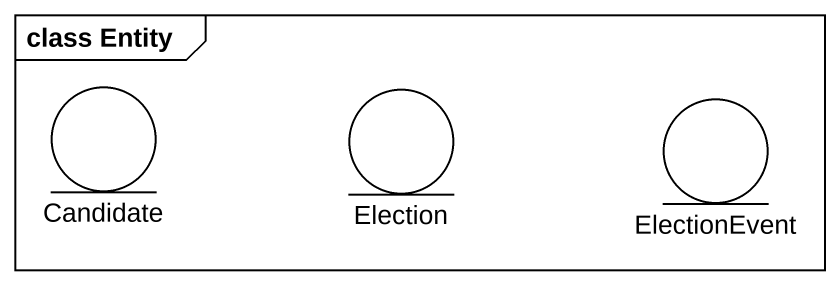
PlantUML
@startuml
mainframe class Entity
entity Candidate
entity Election
entity ElectionEvent
@enduml
